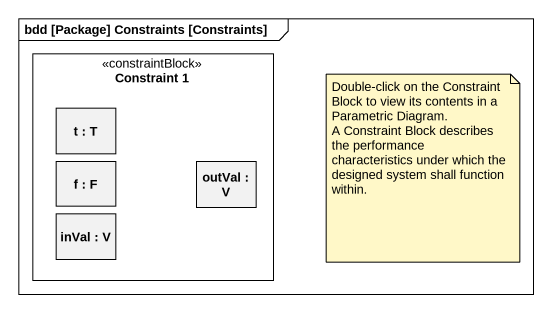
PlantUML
@startuml
mainframe bdd [Package] Constraints [Constraints]
rectangle "Constraint 1" as Constraint_1 <<constraintBlock>> {
  rectangle "t : T" as t
  rectangle "f : F" as f
  rectangle "outVal : V" as outVal
  rectangle "inVal : V" as inVal
}
note as N1
  Double-click on the Constraint Block to view its contents in a Parametric Diagram.
  A Constraint Block describes the performance characteristics under which the designed system shall function within.
end note
@enduml
